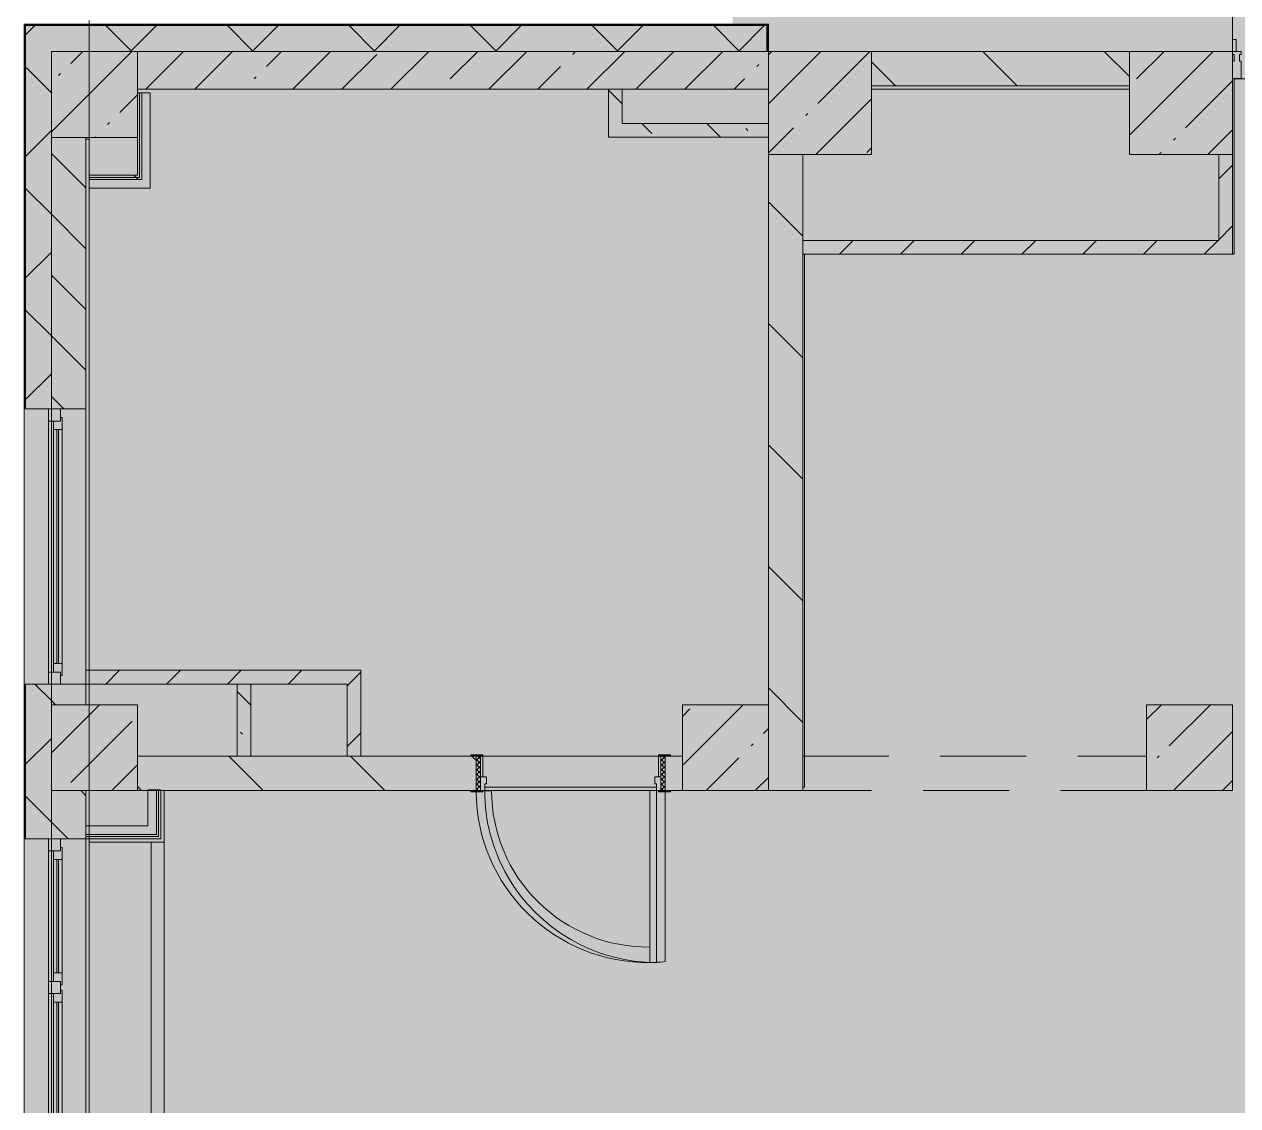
# Model space of a CAD drawing. Header units: millimetres. Extents: x -6228 to 198016, y -8553 to 29000.
# Drawn here: x -268 to 6790, y 9067 to 15358 of the extents above; entities that cross this region are included whole.
import ezdxf

# ---------------------------------------------------------------- set-up
doc = ezdxf.new("R2010")
doc.units = ezdxf.units.MM
doc.linetypes.add('200_ШТРИХ__ш1_п0_6_', pattern=[800, 500, -300])
doc.layers.add('A-DETL-GENF-1', color=7, linetype='Continuous', lineweight=9, true_color=0xc0c0c0, transparency=0.4)
for name, color, linetype, lineweight in [('A-DETL-MBND-1', 7, '200_ШТРИХ__ш1_п0_6_', 9), ('A-WALL', 7, 'Continuous', 5), ('I-WALL', 7, 'Continuous', 5), ('S-COLS', 7, 'Continuous', 5), ('Оси', 7, 'Continuous', 9)]:
    doc.layers.add(name, color=color, linetype=linetype, lineweight=lineweight)
for name, color, linetype, lineweight, true_color in [('A-DOOR-1', 7, 'Continuous', 5, 0xaaaaaa), ('A-DOOR-2', 7, 'Continuous', 5, 0xe2e2e2), ('A-DOOR-3', 7, 'Continuous', 5, 0xb7b7b7), ('A-DOOR-FRAM-1', 7, 'Continuous', 5, 0xe2e2e2), ('A-DOOR-FRAM-2', 7, 'Continuous', 5, 0xaaaaaa), ('A-DOOR-FRAM-3', 7, 'Continuous', 5, 0xb7b7b7), ('A-FLOR-1', 7, 'Continuous', 5, 0xb7b7b7), ('A-GLAZ-1', 7, 'Continuous', 5, 0x737373), ('A-GLAZ-CWMG-1', 7, 'Continuous', 5, 0x737373), ('A-WALL-2', 7, 'Continuous', 9, 0x737373), ('A-WALL-3', 7, 'Continuous', 5, 0x737373), ('I-WALL-1', 7, 'Continuous', 5, 0xe7e7e7), ('I-WALL-2', 7, 'Continuous', 5, 0x737373), ('I-WALL-3', 7, 'Continuous', 5, 0x787878), ('S-COLS-1', 7, 'Continuous', 5, 0x737373)]:
    doc.layers.add(name, color=color, linetype=linetype, lineweight=lineweight, true_color=true_color)
pattern_1 = [(45, (0, 0), (-285.123, 285.123), []), (45, (285.12, 0), (-285.123, 285.123), [504.031, -100.806, 16.764, -84.042])]
pattern_2 = [(135, (0, 0), (-353.553, -353.553), [])]
pattern_3 = [(45, (0, 0), (-353.553, 353.553), []), (135, (0, 0), (-353.553, -353.553), [])]
pattern_4 = [(45, (0, 0), (-176.7767, 176.7767), [])]
pattern_5 = [(135, (0, 0), (-377.17, -377.17), [533.4, -88.9, 17.78, -88.9]), (135, (0, 376.94), (-377.17, -377.17), []), (50, (0, 0), (637.645, -55.787), [66.675, -733.425]), (355, (0, 0), (-123.35, 668.7), [53.34, -586.74]), (100.451, (53.14, -4.65), (514.3, 612.908), [56.665, -623.315]), (46.184, (0, 177.8), (948.776, -147.15), [100.01, -1100.137]), (96.636, (79.1, 165.5), (830.91, 865.997), [85, -934.973]), (351.184, (0, 177.8), (830.92, 865.99), [80.01, -880.11]), (21, (88.9, 133.35), (530.65, -357.928), [66.675, -733.425]), (326, (88.9, 133.35), (216.308, 644.658), [53.34, -586.74]), (71.451, (133.1, 103.5), (746.96, 286.724), [56.665, -623.315]), (37.5, (0, 0), (10.8105, 295.9426), [16.764, -562.864, 16.764, -578.866, -588.962]), (37.5, (0, 0), (10.8105, 295.9426), [-1175.258, 16.764, -572.198]), (7.5, (0, 0), (233.869, 350.632), [16.764, -322.834, 16.764, -549.529, -224.472]), (7.5, (0, 0), (233.869, 350.632), [-905.891, 16.764, -207.708]), (327.5, (-198.25, 0), (474.568, -20.0513), [16.764, -205.486, 16.764, -676.656, -920.115]), (327.5, (-198.25, 0), (474.568, -20.0513), [-915.67, 16.764, -903.351]), (317.5, (-287.15, 0), (518.452, 88.993), [16.764, -272.161, 16.764, -443.738, -653.415]), (317.5, (-287.15, 0), (518.452, 88.993), [-749.427, 16.764, -636.65])]
pattern_6 = [(45, (0, 0), (-530.33, 530.33), []), (135, (0, 0), (-530.33, -530.33), [])]

# ---------------------------------------------------------------- blocks, each defined once
blk = doc.blocks.new('BSC_Колонна _Прямоугольная - 500х500-V49-2_1_1_птичка копия 1')
at = {"layer": 'S-COLS'}
h = blk.add_hatch(dxfattribs=at)
h.set_pattern_fill('FP_57', color=256, style=0, pattern_type=2)
h.set_pattern_definition([(45, (-140, -14950), (-285.123, 285.123), []), (45, (145.12, -14950), (-285.123, 285.123), [504.031, -100.806, 16.764, -84.042])])
h.paths.add_polyline_path([(-250, -250), (250, -250), (250, 250), (-250, 250), (-250, -64)])
at = {"layer": 'S-COLS-1'}
for p, q in [((250, 250), (-250, 250)), ((-250, 250), (-250, -250)), ((250, -250), (250, 250)), ((-250, -250), (250, -250))]:
    blk.add_line(p, q, dxfattribs=at)
blk = doc.blocks.new('110_Дверь_СКБ_1Ст_Внутренняя1 - Д-4к_п__1100x2100h_Артистические EI30-33310874-2_1_1_птичка копия 1')
at = {"layer": 'A-DOOR-1'}
h = blk.add_hatch(dxfattribs=at)
h.set_pattern_fill('FP_35', color=256, style=0, pattern_type=2)
h.set_pattern_definition([(135, (1751.41, 164.685), (-14.14214, -14.14214), []), (225, (1751.41, 164.685), (14.14214, -14.14214), [])])
h.paths.add_polyline_path([(537.5, 100), (537.5, -100), (562.5, -100), (562.5, 100)])
at = {"layer": 'A-DOOR-2'}
h = blk.add_hatch(color=256, dxfattribs=at)
h.paths.add_polyline_path([(537.5, 100), (512.5, 100), (512.5, 60), (502.5, 60), (502.5, 20), (537.5, 20), (537.5, 72.7)])
h.paths.add_polyline_path([(-487.5, 100), (-512.5, 100), (-512.5, 20), (-477.5, 20), (-477.5, 60), (-487.5, 60)])
at = {"layer": 'A-DOOR-FRAM-1'}
for points in [[(-447.5, 1100), (-487.5, 1100), (-487.5, 100), (-447.5, 100)], [(-567.5, 108), (-567.5, 100), (-497.5, 100), (-497.5, 108)], [(592.5, 108), (522.5, 108), (522.5, 100), (592.5, 100)], [(-497.5, 20), (-512.5, 20), (-512.5, -100), (-497.5, -100)], [(537.5, 20), (522.5, 20), (522.5, -100), (537.5, -100)], [(-567.5, -100), (-567.5, -108), (-497.5, -108), (-497.5, -100)], [(522.5, -100), (522.5, -108), (592.5, -108), (592.5, -100)]]:
    blk.add_hatch(color=256, dxfattribs=at).paths.add_polyline_path(points)
at = {"layer": 'A-DOOR-FRAM-2'}
h = blk.add_hatch(dxfattribs=at)
h.set_pattern_fill('FP_36', color=256, style=0, pattern_type=2)
h.set_pattern_definition([(45, (-371.384, 164.685), (-14.1421, 14.1421), []), (135, (-371.384, 164.685), (-14.1421, -14.1421), [])])
h.paths.add_polyline_path([(-512.5, 100), (-537.5, 100), (-537.5, -100), (-512.5, -100)])
at = {"layer": 'A-DOOR-3'}
for p, q in [((-487.5, 1100), (-487.5, 100)), ((-447.5, 1100), (-487.5, 1100)), ((-447.5, 100), (-447.5, 1100)), ((-487.5, 100), (-447.5, 100))]:
    blk.add_line(p, q, dxfattribs=at)
for start, end in [(30.12554, 90), (360, 30)]:
    blk.add_arc((-487.5, 100), 1000, start, end, dxfattribs=at)
at = {"layer": 'A-DOOR-FRAM-3'}
for p, q in [((-497.5, 108), (-567.5, 108)), ((-567.5, 108), (-567.5, 100)), ((-567.5, 100), (-497.5, 100)), ((-512.5, 100), (-537.5, 100)), ((-537.5, 100), (-537.5, -100)), ((-487.5, 100), (-512.5, 100)), ((-512.5, 100), (-512.5, 20)), ((-512.5, -100), (-512.5, 100)), ((-497.5, 100), (-512.5, 100)), ((-512.5, 100), (-512.5, 99)), ((-512.5, 99), (-497.5, 99)), ((-497.5, 100), (-497.5, 108)), ((-497.5, 99), (-497.5, 100)), ((-487.5, 60), (-487.5, 100)), ((512.5, 100), (512.5, 60)), ((537.5, 100), (512.5, 100)), ((592.5, 108), (522.5, 108)), ((522.5, 108), (522.5, 100)), ((537.5, 100), (522.5, 100)), ((522.5, 100), (522.5, 99)), ((522.5, 100), (592.5, 100)), ((522.5, 99), (537.5, 99)), ((537.5, 20), (537.5, 100)), ((562.5, 100), (537.5, 100)), ((537.5, 100), (537.5, -100)), ((537.5, 99), (537.5, 100)), ((562.5, -100), (562.5, 100)), ((592.5, 100), (592.5, 108)), ((-512.5, 20), (-477.5, 20)), ((-497.5, 20), (-512.5, 20)), ((-512.5, 20), (-512.5, -100)), ((-497.5, -100), (-497.5, 20)), ((-477.5, 60), (-487.5, 60)), ((-477.5, 20), (-477.5, 60)), ((512.5, 60), (502.5, 60)), ((502.5, 60), (502.5, 20)), ((502.5, 20), (537.5, 20)), ((537.5, 20), (522.5, 20)), ((522.5, 20), (522.5, -100)), ((537.5, -100), (537.5, 20)), ((-497.5, -100), (-567.5, -100)), ((-567.5, -100), (-567.5, -108)), ((-567.5, -108), (-497.5, -108)), ((-537.5, -100), (-512.5, -100)), ((-512.5, -100), (-497.5, -100)), ((-497.5, -108), (-497.5, -100)), ((522.5, -100), (537.5, -100)), ((592.5, -100), (522.5, -100)), ((522.5, -100), (522.5, -108)), ((522.5, -108), (592.5, -108)), ((537.5, -100), (562.5, -100)), ((592.5, -108), (592.5, -100))]:
    blk.add_line(p, q, dxfattribs=at)
blk = doc.blocks.new('BSC_Колонна _Прямоугольная - 500х500-22206884-2_1_1_птичка копия 1')
at = {"layer": 'S-COLS'}
h = blk.add_hatch(dxfattribs=at)
h.set_pattern_fill('FP_115', color=256, style=0, pattern_type=2)
h.set_pattern_definition([(45, (-6510, -11150), (-285.123, 285.123), []), (45, (-6224.88, -11150), (-285.123, 285.123), [504.031, -100.806, 16.764, -84.042])])
h.paths.add_polyline_path([(-250, -250), (250, -250), (250, 250), (-250, 250)])
at = {"layer": 'S-COLS-1'}
for p, q in [((250, 250), (-250, 250)), ((-250, 250), (-250, -250)), ((250, -250), (250, 250)), ((-250, -250), (250, -250))]:
    blk.add_line(p, q, dxfattribs=at)
blk = doc.blocks.new('BSC_Колонна _Прямоугольная - 500х500-V115-2_1_1_птичка копия 1')
at = {"layer": 'S-COLS'}
h = blk.add_hatch(dxfattribs=at)
h.set_pattern_fill('FP_116', color=256, style=0, pattern_type=2)
h.set_pattern_definition([(45, (-3810, -11150), (-285.123, 285.123), []), (45, (-3524.88, -11150), (-285.123, 285.123), [504.031, -100.806, 16.764, -84.042])])
h.paths.add_polyline_path([(-250, -250), (250, -250), (250, 250), (-250, 250)])
at = {"layer": 'S-COLS-1'}
for p, q in [((250, 250), (-250, 250)), ((-250, 250), (-250, -250)), ((250, -250), (250, 250)), ((-250, -250), (250, -250))]:
    blk.add_line(p, q, dxfattribs=at)
blk = doc.blocks.new('120_Окно_СКБ_1Ст - 120_Окно_СКБ_1Ст_1600х2500_h_ 2-22959204-2_1_1_птичка копия 1')
at = {"layer": 'A-GLAZ-1'}
for p, q in [((-800, -127), (-800, -57)), ((-800, -57), (-730, -57)), ((800, -57), (-800, -57)), ((-730, -57), (-730, -127)), ((730, -127), (730, -57)), ((730, -57), (800, -57)), ((800, -57), (800, -127)), ((-730, -127), (-800, -127)), ((-800, -127), (-750, -127)), ((-730, -127), (-750, -127)), ((-750, -127), (-750, -137)), ((-750, -137), (750, -137)), ((750, -137), (-750, -137)), ((730, -87), (-730, -87)), ((-730, -87), (-730, -127)), ((-680, -137), (-680, -87)), ((-680, -107), (680, -107)), ((680, -117), (-680, -117)), ((680, -137), (680, -87)), ((730, -127), (730, -87)), ((800, -127), (730, -127)), ((750, -127), (730, -127)), ((750, -127), (800, -127)), ((750, -137), (750, -127))]:
    blk.add_line(p, q, dxfattribs=at)
blk = doc.blocks.new('120_Окно_СКБ_2Ст - 120_Окно_СКБ_2Ст 2100х2500 _мал створка справа_-22445857-2_1_1_птичка копия 1')
at = {"layer": 'A-GLAZ-1'}
for p, q in [((-1050, -127), (-1050, -57)), ((-1050, -57), (-980, -57)), ((1050, -57), (-1050, -57)), ((-980, -57), (-980, -127)), ((150, -127), (150, -57)), ((150, -57), (220, -57)), ((220, -57), (220, -127)), ((980, -127), (980, -57)), ((980, -57), (1050, -57)), ((1050, -57), (1050, -127)), ((-980, -127), (-1050, -127)), ((-1050, -127), (-1000, -127)), ((-980, -127), (-1000, -127)), ((-1000, -127), (-1000, -137)), ((-1000, -137), (170, -137)), ((170, -137), (-1000, -137)), ((150, -87), (-980, -87)), ((-980, -87), (-980, -127)), ((-930, -137), (-930, -87)), ((-930, -107), (100, -107)), ((100, -117), (-930, -117)), ((100, -137), (100, -87)), ((150, -127), (150, -87)), ((220, -127), (150, -127)), ((170, -127), (150, -127)), ((170, -127), (200, -127)), ((170, -137), (170, -127)), ((220, -127), (200, -127)), ((200, -127), (200, -137)), ((200, -137), (1000, -137)), ((1000, -137), (200, -137)), ((980, -87), (220, -87)), ((220, -87), (220, -127)), ((270, -137), (270, -87)), ((270, -107), (930, -107)), ((930, -117), (270, -117)), ((930, -137), (930, -87)), ((980, -127), (980, -87)), ((1050, -127), (980, -127)), ((1000, -127), (980, -127)), ((1000, -127), (1050, -127)), ((1000, -137), (1000, -127))]:
    blk.add_line(p, q, dxfattribs=at)
blk = doc.blocks.new('BSC_Колонна _Прямоугольная - 500х500-V124-2_1_1_птичка копия 1')
at = {"layer": 'S-COLS'}
h = blk.add_hatch(dxfattribs=at)
h.set_pattern_fill('FP_124', color=256, style=0, pattern_type=2)
h.set_pattern_definition([(45, (-140, -11150), (-285.123, 285.123), []), (45, (145.12, -11150), (-285.123, 285.123), [504.031, -100.806, 16.764, -84.042])])
h.paths.add_polyline_path([(-250, -250), (250, -250), (250, 250), (-250, 250), (-250, -222.7)])
at = {"layer": 'S-COLS-1'}
for p, q in [((250, 250), (-250, 250)), ((-250, 250), (-250, -250)), ((250, -250), (250, 250)), ((-250, -250), (250, -250))]:
    blk.add_line(p, q, dxfattribs=at)
blk = doc.blocks.new('Прямоугольный импост - Импост структурный с накладкой - 160мм-23997897-2_1_1_птичка копия 1')
at = {"layer": 'A-GLAZ-CWMG-1'}
for p, q in [((0, 140), (-50, 140)), ((-50, 140), (-50, 40)), ((0, 40), (0, 140)), ((-50, 40), (-40, 40)), ((-40, 0), (-50, 0)), ((-50, 0), (-50, -17)), ((-40, 40), (-40, 0)), ((-10, 0), (-10, 40)), ((-10, 40), (0, 40)), ((0, 0), (-10, 0)), ((0, -17), (0, 0)), ((-50, -17), (0, -17))]:
    blk.add_line(p, q, dxfattribs=at)
blk = doc.blocks.new('Зашивка приборов отопления42 - Зашивка приборов отопления-33374801-2_1_1_птичка копия 1')
at = {"layer": 'A-WALL-3'}
for p, q in [((37471.9, 23439), (35371.9, 23439)), ((37471.9, 23079), (37471.9, 23439)), ((35371.9, 23079), (37471.9, 23079)), ((37471.9, 23079), (35371.9, 23079)), ((37471.9, 23004), (37471.9, 23079)), ((35371.9, 23004), (37471.9, 23004))]:
    blk.add_line(p, q, dxfattribs=at)

msp = doc.modelspace()

# ---------------------------------------------------------------- hatches: boundary and pattern name
at = {"layer": 'A-DETL-GENF-1'}
msp.add_hatch(color=256, dxfattribs=at).paths.add_polyline_path([(35454.9, -280), (38760, -280), (38760, 23777.7), (33860, 23777.7), (33860, 27350), (3852, 27350), (3852, 15358), (-268, 15358), (-268, -280), (34580.9, -280)])
at = {"layer": 'A-WALL'}
h = msp.add_hatch(dxfattribs=at)
h.set_pattern_fill('FP_20', color=256, style=0, pattern_type=2)
h.set_pattern_definition(pattern_3)
h.paths.add_polyline_path([(-220.6, -100), (-110, -100), (-110, 5220), (-260, 5220), (-260, -100)])
h.paths.add_polyline_path([(-260, 7320), (-110, 7320), (-110, 8520), (-260, 8520), (-260, 7534)])
h.paths.add_polyline_path([(-110, 10620), (-110, 11520), (-260, 11520), (-260, 10620)])
h.paths.add_polyline_path([(-110, 13120), (-110, 15350), (-260, 15350), (-260, 13120)])
h = msp.add_hatch(dxfattribs=at)
h.set_pattern_fill('FP_20', color=256, style=0, pattern_type=2)
h.set_pattern_definition(pattern_3)
h.paths.add_polyline_path([(3118.7, 15200), (4052, 15200), (4052, 15350), (-110, 15350), (-110, 15200), (1370.8, 15200)])
h = msp.add_hatch(dxfattribs=at)
h.set_pattern_fill('FP_30', color=256, style=0, pattern_type=2)
h.set_pattern_definition([(135, (0, 0), (-176.7767, -176.7767), [])])
h.paths.add_polyline_path([(59.9, 7900), (90, 7900), (90, 8520), (-110, 8520), (-110, 7900)])
h.paths.add_polyline_path([(90, 10620), (90, 10900), (-110, 10900), (-110, 10620), (59.9, 10620)])
h.paths.add_polyline_path([(90, 11400), (90, 11520), (-110, 11520), (-110, 11400), (-52.9, 11400)])
h.paths.add_polyline_path([(-110, 13120), (90, 13120), (90, 14700), (-110, 14700), (-110, 13189.4)])
at = {"layer": 'I-WALL'}
h = msp.add_hatch(dxfattribs=at)
h.set_pattern_fill('FP_28', color=256, style=0, pattern_type=2)
h.set_pattern_definition(pattern_1)
h.paths.add_polyline_path([(3118.7, 14980), (4060, 14980), (4060, 15200), (390, 15200), (390, 14980), (1370.8, 14980)])
h = msp.add_hatch(dxfattribs=at)
h.set_pattern_fill('FP_31', color=256, style=0, pattern_type=2)
h.set_pattern_definition(pattern_2)
h.paths.add_polyline_path([(6160, 15000), (6160, 15200), (4660, 15200), (4660, 15000), (5740.6, 15000)])
h = msp.add_hatch(dxfattribs=at)
h.set_pattern_fill('FP_31', color=256, style=0, pattern_type=2)
h.set_pattern_definition(pattern_2)
h.paths.add_polyline_path([(4260, 10900), (4260, 14600), (4060, 14600), (4060, 10900)])
h = msp.add_hatch(dxfattribs=at)
h.set_pattern_fill('FP_32', color=256, style=0, pattern_type=2)
h.set_pattern_definition(pattern_4)
h.paths.add_polyline_path([(6760, 14100), (6760, 14600), (6680, 14600), (6680, 14100)])
h = msp.add_hatch(dxfattribs=at)
h.set_pattern_fill('FP_132', color=256, style=0, pattern_type=2)
h.set_pattern_definition(pattern_6)
h.paths.add_polyline_path([(390, 14467.5), (390, 14480), (110, 14480), (110, 14467.5)])
h = msp.add_hatch(dxfattribs=at)
h.set_pattern_fill('FP_132', color=256, style=0, pattern_type=2)
h.set_pattern_definition(pattern_6)
h.paths.add_polyline_path([(110, 14455), (402.5, 14455), (402.5, 14467.5), (110, 14467.5)])
h = msp.add_hatch(dxfattribs=at)
h.set_pattern_fill('FP_32', color=256, style=0, pattern_type=2)
h.set_pattern_definition(pattern_4)
h.paths.add_polyline_path([(6760, 14020), (6760, 14100), (4260, 14100), (4260, 14020), (4866.6, 14020)])
h = msp.add_hatch(dxfattribs=at)
h.set_pattern_fill('FP_32', color=256, style=0, pattern_type=2)
h.set_pattern_definition(pattern_4)
h.paths.add_polyline_path([(1690, 11520), (1690, 11600), (90, 11600), (90, 11520), (1610, 11520)])
h = msp.add_hatch(dxfattribs=at)
h.set_pattern_fill('FP_32', color=256, style=0, pattern_type=2)
h.set_pattern_definition(pattern_4)
h.paths.add_polyline_path([(1690, 11100), (1690, 11520), (1610, 11520), (1610, 11100)])
h = msp.add_hatch(dxfattribs=at)
h.set_pattern_fill('FP_31', color=256, style=0, pattern_type=2)
h.set_pattern_definition(pattern_2)
h.paths.add_polyline_path([(2360, 10900), (2360, 11100), (390, 11100), (390, 10900), (2330, 10900)])
h.paths.add_polyline_path([(3560, 10900), (3560, 11100), (3460, 11100), (3460, 10900), (3490, 10900)])
at = {"layer": 'I-WALL-1'}
for points in [[(465, 14405), (465, 14960), (415, 14960), (415, 14405)], [(390, 14405), (415, 14405), (415, 14455), (110, 14455), (110, 14405)], [(451, 10695), (501, 10695), (496.9, 10905), (451, 10905)], [(501, 10645), (496.9, 10695), (90, 10695), (90, 10645), (496.9, 10645)]]:
    msp.add_hatch(color=256, dxfattribs=at).paths.add_polyline_path(points)
at = {"layer": 'I-WALL-3'}
h = msp.add_hatch(dxfattribs=at)
h.set_pattern_fill('FP_41', color=256, style=0, pattern_type=2)
h.set_pattern_definition(pattern_5)
h.paths.add_polyline_path([(3210, 14700.7), (3210, 14980), (3130, 14980), (3130, 14700.7)])
h = msp.add_hatch(dxfattribs=at)
h.set_pattern_fill('FP_41', color=256, style=0, pattern_type=2)
h.set_pattern_definition(pattern_5)
h.paths.add_polyline_path([(3992.7, 14700.7), (4060, 14700.7), (4060, 14780.7), (3210, 14780.7), (3210, 14700.7), (3852, 14700.7)])
h = msp.add_hatch(dxfattribs=at)
h.set_pattern_fill('FP_41', color=256, style=0, pattern_type=2)
h.set_pattern_definition(pattern_5)
h.paths.add_polyline_path([(1050, 11100), (1050, 11520), (970, 11520), (970, 11100)])
at = {"layer": 'S-COLS'}
h = msp.add_hatch(dxfattribs=at)
h.set_pattern_fill('FP_28', color=256, style=0, pattern_type=2)
h.set_pattern_definition(pattern_1)
h.paths.add_polyline_path([(4060, 14600), (4660, 14600), (4660, 15200), (4060, 15200), (4060, 14886)])
h = msp.add_hatch(dxfattribs=at)
h.set_pattern_fill('FP_28', color=256, style=0, pattern_type=2)
h.set_pattern_definition(pattern_1)
h.paths.add_polyline_path([(6160, 14600), (6760, 14600), (6760, 15200), (6160, 15200), (6160, 14886)])

# ---------------------------------------------------------------- linework, layer by layer
at = {"layer": 'A-DETL-MBND-1'}
for p, q in [((6760, 15270), (6780, 15270)), ((6780, 15200), (6780, 15270)), ((4260, 11100), (6260, 11100)), ((6260, 10900), (4260, 10900))]:
    msp.add_line(p, q, dxfattribs=at)
at = {"layer": 'A-FLOR-1'}
for p, q in [((6760, 15200), (6760, 20770)), ((13710, 15040), (6770, 15040)), ((6770, 15040), (6770, 14020)), ((6160, 14980), (4660, 14980)), ((4270, 14020), (4270, 10920)), ((6770, 14020), (6760, 14020)), ((545, 10900), (545, 10600)), ((2450, 10899), (2400, 10899)), ((3410, 10920), (2410, 10920)), ((3460, 9905), (3460, 10892)), ((4270, 10920), (4260, 10920))]:
    msp.add_line(p, q, dxfattribs=at)
for radius, start, end in [(1000, 180.45922, 270.57477), (910, 180.06296, 270.62964), (1000, 272.87006, 275.73917)]:
    msp.add_arc((3360, 10900), radius, start, end, dxfattribs=at)
at = {"layer": 'A-WALL-2'}
for p, q in [((-110, 15358), (-263, 15358)), ((4055, 15353), (-263, 15353)), ((-263, 15353), (-263, 13120)), ((4052, 15350), (-260, 15350)), ((-260, 15350), (-260, 13120)), ((4052, 15200), (4052, 15350)), ((4055, 15200), (4055, 15353)), ((3210, 14980), (3130, 14980)), ((402.5, 14467.5), (402.5, 14960)), ((415, 14455), (415, 14960)), ((-110, 14700), (-110, 13120)), ((110, 14467.5), (402.5, 14467.5)), ((110, 14455), (415, 14455)), ((4260, 14100), (4260, 14020)), ((-263, 11520), (-263, 10620)), ((-260, 11520), (-260, 10620)), ((-110, 11520), (-110, 11400)), ((1050, 11520), (970, 11520)), ((970, 11100), (1050, 11100)), ((1610, 11100), (1690, 11100)), ((-110, 10900), (-110, 10620)), ((501, 10905), (501, 10645)), ((513.5, 10905), (513.5, 10632.5)), ((501, 10645), (90, 10645)), ((513.5, 10632.5), (90, 10632.5))]:
    msp.add_line(p, q, dxfattribs=at)
at = {"layer": 'A-WALL-3'}
for p, q in [((4060, 15358), (-268, 15358)), ((-268, 15358), (-268, -258)), ((4060, 15200), (4060, 15358)), ((90, 11600), (90, 14700)), ((-268, 13120), (90, 13120)), ((90, 11520), (-268, 11520)), ((90, 11400), (90, 11520)), ((90, 10900), (90, 8500)), ((-268, 10620), (90, 10620))]:
    msp.add_line(p, q, dxfattribs=at)
at = {"layer": 'I-WALL-2'}
for p, q in [((4060, 15200), (390, 15200)), ((4060, 14980), (4060, 15200)), ((6160, 15200), (4660, 15200)), ((4660, 15200), (4660, 15000)), ((6160, 15000), (6160, 15200)), ((390, 14980), (3130, 14980)), ((3130, 14980), (3130, 14700.7)), ((3210, 14980), (4060, 14980)), ((3210, 14780.7), (3210, 14980)), ((4660, 15000), (6160, 15000)), ((465, 14960), (390, 14960)), ((465, 14405), (465, 14960)), ((4060, 14780.7), (3210, 14780.7)), ((4060, 14700.7), (4060, 14780.7)), ((110, 14690), (90, 14690)), ((110, 14690), (110, 11600)), ((390, 14700), (390, 14480)), ((3130, 14700.7), (4060, 14700.7)), ((4060, 14600), (4060, 11400)), ((4260, 14600), (4060, 14600)), ((4260, 14100), (4260, 14600)), ((6760, 14600), (6680, 14600)), ((6680, 14600), (6680, 14100)), ((6760, 14020), (6760, 14600)), ((390, 14480), (110, 14480)), ((110, 14405), (465, 14405)), ((6680, 14100), (4260, 14100)), ((4260, 10900), (4260, 14020)), ((4260, 14020), (6760, 14020)), ((-110, 11520), (-110, 13120)), ((1690, 11600), (90, 11600)), ((90, 11600), (90, 11520)), ((1690, 11100), (1690, 11600)), ((90, 11520), (970, 11520)), ((110, 11520), (110, 11400)), ((970, 11520), (970, 11100)), ((1050, 11520), (1610, 11520)), ((1050, 11100), (1050, 11520)), ((1610, 11520), (1610, 11100)), ((970, 11100), (390, 11100)), ((1610, 11100), (1050, 11100)), ((2330, 11100), (1690, 11100)), ((2400, 11100), (3420, 11100)), ((3560, 11100), (3490, 11100)), ((110, 10900), (110, 10695)), ((390, 10900), (2330, 10900)), ((526, 10905), (451, 10905)), ((451, 10905), (451, 10695)), ((526, 10620), (526, 10905)), ((3370, 10900), (2410, 10900)), ((3490, 10900), (3560, 10900)), ((4060, 10900), (4260, 10900)), ((451, 10695), (90, 10695)), ((-110, 8520), (-110, 10620)), ((90, 10620), (526, 10620)), ((110, 10620), (110, 8500))]:
    msp.add_line(p, q, dxfattribs=at)
at = {"layer": 'S-COLS-1'}
for p, q in [((4660, 15200), (4060, 15200)), ((4060, 15200), (4060, 14600)), ((4660, 15000), (4660, 15200)), ((6760, 15200), (6160, 15200)), ((6160, 15200), (6160, 14600)), ((6760, 14600), (6760, 15200)), ((4660, 14600), (4660, 14996)), ((4060, 14600), (4260, 14600)), ((4260, 14600), (4660, 14600)), ((6160, 14600), (6760, 14600))]:
    msp.add_line(p, q, dxfattribs=at)
at = {"layer": 'Оси'}
msp.add_line((110, 5439), (110, 15380), dxfattribs=at)

# ---------------------------------------------------------------- block references
at = {"layer": 'A-DOOR-3', "rotation": 180}
msp.add_blockref('110_Дверь_СКБ_1Ст_Внутренняя1 - Д-4к_п__1100x2100h_Артистические EI30-33310874-2_1_1_птичка копия 1', (2922.5, 11000), dxfattribs=at)
at = {"layer": 'A-GLAZ-1', "rotation": 89.99999999999993}
for name, p in [('120_Окно_СКБ_1Ст - 120_Окно_СКБ_1Ст_1600х2500_h_ 2-22959204-2_1_1_птичка копия 1', (-185, 12320)), ('120_Окно_СКБ_2Ст - 120_Окно_СКБ_2Ст 2100х2500 _мал створка справа_-22445857-2_1_1_птичка копия 1', (-185, 9570))]:
    msp.add_blockref(name, p, dxfattribs=at)
at = {"layer": 'A-GLAZ-CWMG-1', "rotation": 180}
msp.add_blockref('Прямоугольный импост - Импост структурный с накладкой - 160мм-23997897-2_1_1_птичка копия 1', (6760, 15183), dxfattribs=at)
at = {"layer": 'A-WALL-3', "rotation": 90.0000000000001}
msp.add_blockref('Зашивка приборов отопления42 - Зашивка приборов отопления-33374801-2_1_1_птичка копия 1', (23549, -26871.9), dxfattribs=at)
at = {"layer": 'S-COLS-1'}
for name, p in [('BSC_Колонна _Прямоугольная - 500х500-V49-2_1_1_птичка копия 1', (140, 14950)), ('BSC_Колонна _Прямоугольная - 500х500-V124-2_1_1_птичка копия 1', (140, 11150)), ('BSC_Колонна _Прямоугольная - 500х500-V115-2_1_1_птичка копия 1', (3810, 11150)), ('BSC_Колонна _Прямоугольная - 500х500-22206884-2_1_1_птичка копия 1', (6510, 11150))]:
    msp.add_blockref(name, p, dxfattribs=at)

doc.saveas('drawing.dxf')
